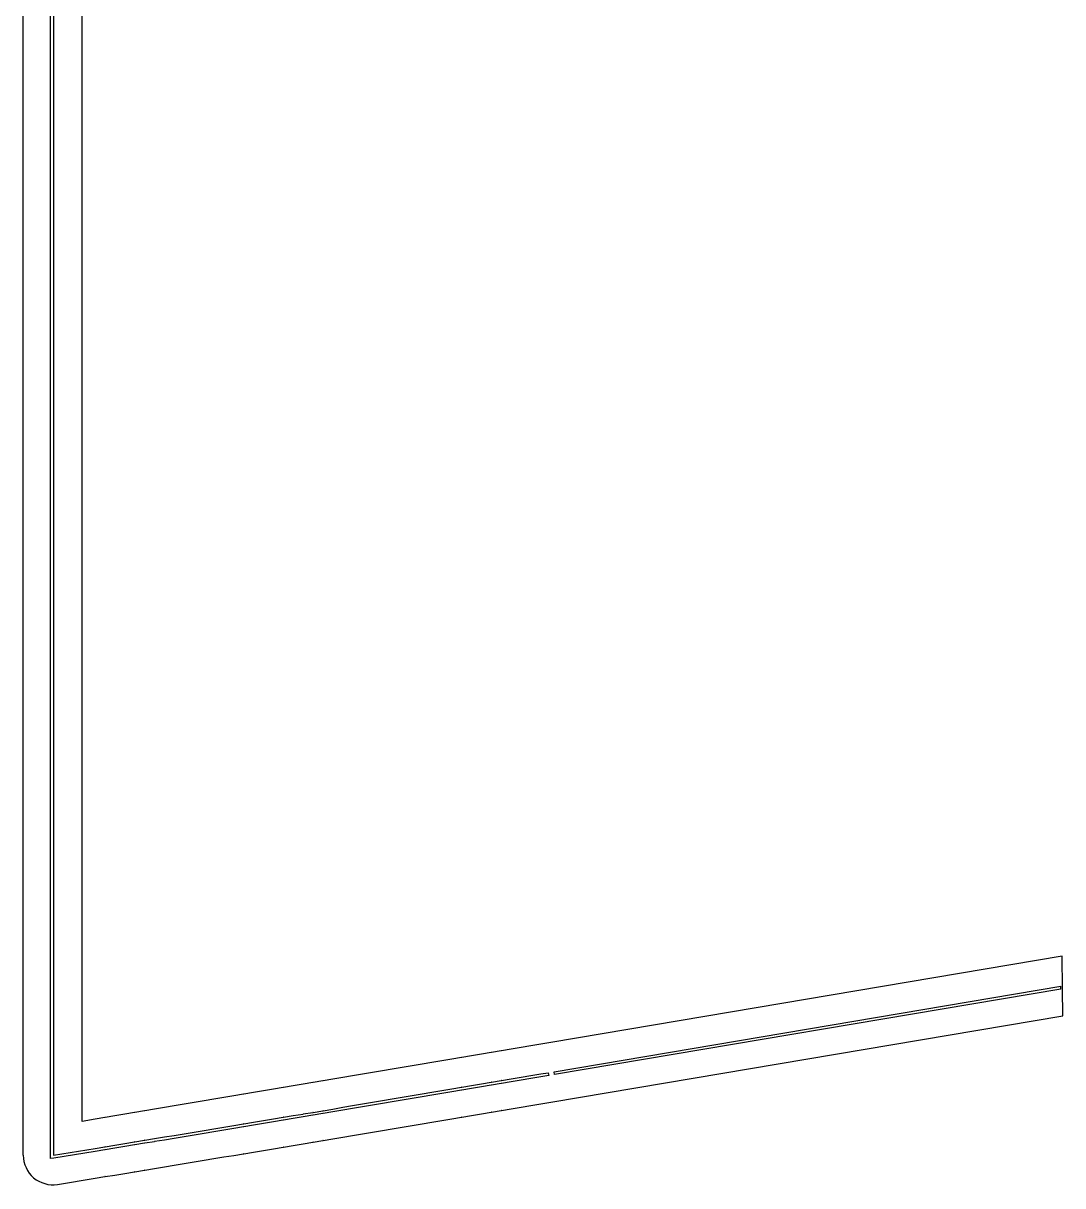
# Model space of a CAD drawing. Header units: millimetres. Extents: x 1096 to 2155, y -99 to 2271.
# Drawn here: x 1096 to 2155, y -99 to 1086 of the extents above; entities that cross this region are included whole.
import ezdxf

# ---------------------------------------------------------------- set-up
doc = ezdxf.new("R2010")
doc.units = ezdxf.units.MM
doc.linetypes.add('K5LT_BASIC', pattern=[0])
doc.layers.add('Engraving', color=7, linetype='Continuous')

msp = doc.modelspace()

# ---------------------------------------------------------------- linework, layer by layer
at = {"color": 143, "linetype": 'K5LT_BASIC', "lineweight": 25, "true_color": 0x33acca}
for p, q in [((1096, -68.3), (1096, 2240.2)), ((1156, -33.8), (1156, 2215)), ((2154.4, 134.7), (1633.5, 46.8)), ((2154.8, 101.3), (2154.4, 134.7)), ((2155.1, 74), (2154.8, 101.3)), ((1633.5, -14.1), (2155.1, 74)), ((1572.9, 36.6), (1562.9, 34.9)), ((1573, 36.6), (1572.9, 36.6)), ((1583, 38.3), (1573, 36.6)), ((1583.1, 38.3), (1583, 38.3)), ((1593.1, 40), (1583.1, 38.3)), ((1603.2, 41.7), (1593.1, 40)), ((1593.1, 40), (1593.1, 40)), ((1613.3, 43.4), (1603.2, 41.7)), ((1603.2, 41.7), (1603.2, 41.7)), ((1623.4, 45.1), (1613.3, 43.4)), ((1613.3, 43.4), (1613.3, 43.4)), ((1633.5, 46.8), (1623.4, 45.1)), ((1623.4, 45.1), (1623.4, 45.1)), ((1633.5, 46.8), (1633.5, 46.8)), ((1502.3, 24.6), (1492.2, 22.9)), ((1512.3, 26.3), (1502.3, 24.6)), ((1502.3, 24.6), (1502.3, 24.6)), ((1512.4, 26.3), (1512.3, 26.3)), ((1522.4, 28), (1512.4, 26.3)), ((1522.5, 28), (1522.4, 28)), ((1532.5, 29.7), (1522.5, 28)), ((1532.6, 29.7), (1532.5, 29.7)), ((1542.6, 31.4), (1532.6, 29.7)), ((1542.7, 31.5), (1542.6, 31.4)), ((1552.7, 33.1), (1542.7, 31.5)), ((1552.8, 33.2), (1552.7, 33.1)), ((1562.8, 34.9), (1552.8, 33.2)), ((1562.9, 34.9), (1562.8, 34.9)), ((1431.6, 12.7), (1421.5, 11)), ((1441.7, 14.4), (1431.6, 12.7)), ((1431.6, 12.7), (1431.6, 12.7)), ((1451.8, 16.1), (1441.7, 14.4)), ((1441.7, 14.4), (1441.7, 14.4)), ((1461.9, 17.8), (1451.8, 16.1)), ((1451.8, 16.1), (1451.8, 16.1)), ((1472, 19.5), (1461.9, 17.8)), ((1461.9, 17.8), (1461.9, 17.8)), ((1482.1, 21.2), (1472, 19.5)), ((1472, 19.5), (1472, 19.5)), ((1492.2, 22.9), (1482.1, 21.2)), ((1482.1, 21.2), (1482.1, 21.2)), ((1492.2, 22.9), (1492.2, 22.9)), ((1360.9, 0.8), (1350.9, -0.9)), ((1361, 0.8), (1360.9, 0.8)), ((1371, 2.5), (1361, 0.8)), ((1371.1, 2.5), (1371, 2.5)), ((1381.1, 4.2), (1371.1, 2.5)), ((1381.2, 4.2), (1381.1, 4.2)), ((1391.2, 5.9), (1381.2, 4.2)), ((1391.3, 5.9), (1391.2, 5.9)), ((1401.3, 7.6), (1391.3, 5.9)), ((1401.4, 7.6), (1401.3, 7.6)), ((1411.4, 9.3), (1401.4, 7.6)), ((1421.5, 11), (1411.4, 9.3)), ((1411.4, 9.3), (1411.4, 9.3)), ((1421.5, 11), (1421.5, 11)), ((1290.3, -11.2), (1280.2, -12.9)), ((1300.4, -9.5), (1290.3, -11.2)), ((1290.3, -11.2), (1290.3, -11.2)), ((1310.5, -7.8), (1300.4, -9.5)), ((1300.4, -9.5), (1300.4, -9.5)), ((1320.5, -6.1), (1310.5, -7.8)), ((1310.5, -7.8), (1310.5, -7.8)), ((1320.6, -6), (1320.5, -6.1)), ((1330.6, -4.4), (1320.6, -6)), ((1330.7, -4.3), (1330.6, -4.4)), ((1340.7, -2.6), (1330.7, -4.3)), ((1340.8, -2.6), (1340.7, -2.6)), ((1350.8, -0.9), (1340.8, -2.6)), ((1350.9, -0.9), (1350.8, -0.9)), ((1219.6, -23.1), (1209.6, -24.8)), ((1219.7, -23.1), (1219.6, -23.1)), ((1229.7, -21.4), (1219.7, -23.1)), ((1239.8, -19.7), (1229.7, -21.4)), ((1229.7, -21.4), (1229.7, -21.4)), ((1249.9, -18), (1239.8, -19.7)), ((1239.8, -19.7), (1239.8, -19.7)), ((1260, -16.3), (1249.9, -18)), ((1249.9, -18), (1249.9, -18)), ((1270.1, -14.6), (1260, -16.3)), ((1260, -16.3), (1260, -16.3)), ((1280.2, -12.9), (1270.1, -14.6)), ((1270.1, -14.6), (1270.1, -14.6)), ((1280.2, -12.9), (1280.2, -12.9)), ((1573, -24.3), (1583, -22.6)), ((1583.1, -22.6), (1583, -22.6)), ((1583.1, -22.6), (1593.1, -20.9)), ((1593.1, -20.9), (1603.2, -19.2)), ((1593.1, -20.9), (1593.1, -20.9)), ((1603.2, -19.2), (1613.3, -17.5)), ((1603.2, -19.2), (1603.2, -19.2)), ((1613.3, -17.5), (1623.4, -15.8)), ((1613.3, -17.5), (1613.3, -17.5)), ((1623.4, -15.8), (1633.5, -14.1)), ((1623.4, -15.8), (1623.4, -15.8)), ((1633.5, -14.1), (1633.5, -14.1)), ((1169.1, -31.6), (1156, -33.8)), ((1169.2, -31.6), (1169.1, -31.6)), ((1179.2, -29.9), (1169.2, -31.6)), ((1179.3, -29.9), (1179.2, -29.9)), ((1189.3, -28.2), (1179.3, -29.9)), ((1189.4, -28.2), (1189.3, -28.2)), ((1199.4, -26.5), (1189.4, -28.2)), ((1199.5, -26.5), (1199.4, -26.5)), ((1209.5, -24.8), (1199.5, -26.5)), ((1209.6, -24.8), (1209.5, -24.8)), ((1502.3, -36.2), (1512.3, -34.5)), ((1512.4, -34.5), (1512.3, -34.5)), ((1512.4, -34.5), (1522.4, -32.8)), ((1522.5, -32.8), (1522.4, -32.8)), ((1522.5, -32.8), (1532.5, -31.1)), ((1532.6, -31.1), (1532.5, -31.1)), ((1532.6, -31.1), (1542.6, -29.4)), ((1542.7, -29.4), (1542.6, -29.4)), ((1542.7, -29.4), (1552.7, -27.7)), ((1552.8, -27.7), (1552.7, -27.7)), ((1552.8, -27.7), (1562.8, -26)), ((1562.9, -26), (1562.8, -26)), ((1562.9, -26), (1572.9, -24.3)), ((1573, -24.3), (1572.9, -24.3)), ((1431.6, -48.1), (1441.7, -46.4)), ((1441.7, -46.4), (1451.8, -44.7)), ((1441.7, -46.4), (1441.7, -46.4)), ((1451.8, -44.7), (1461.9, -43)), ((1451.8, -44.7), (1451.8, -44.7)), ((1461.9, -43), (1472, -41.3)), ((1461.9, -43), (1461.9, -43)), ((1472, -41.3), (1482.1, -39.6)), ((1472, -41.3), (1472, -41.3)), ((1482.1, -39.6), (1492.2, -37.9)), ((1482.1, -39.6), (1482.1, -39.6)), ((1492.2, -37.9), (1502.3, -36.2)), ((1492.2, -37.9), (1492.2, -37.9)), ((1502.3, -36.2), (1502.3, -36.2)), ((1361, -59.9), (1371, -58.3)), ((1371.1, -58.3), (1371, -58.3)), ((1371.1, -58.3), (1381.1, -56.6)), ((1381.2, -56.6), (1381.1, -56.6)), ((1381.2, -56.6), (1391.2, -54.9)), ((1391.3, -54.9), (1391.2, -54.9)), ((1391.3, -54.9), (1401.3, -53.2)), ((1401.4, -53.2), (1401.3, -53.2)), ((1401.4, -53.2), (1411.4, -51.5)), ((1411.4, -51.5), (1421.5, -49.8)), ((1411.4, -51.5), (1411.4, -51.5)), ((1421.5, -49.8), (1431.6, -48.1)), ((1421.5, -49.8), (1421.5, -49.8)), ((1431.6, -48.1), (1431.6, -48.1)), ((1290.3, -71.7), (1300.4, -70)), ((1300.4, -70), (1310.5, -68.4)), ((1300.4, -70), (1300.4, -70)), ((1310.5, -68.4), (1320.5, -66.7)), ((1310.5, -68.4), (1310.5, -68.4)), ((1320.6, -66.7), (1320.5, -66.7)), ((1320.6, -66.7), (1330.6, -65)), ((1330.7, -65), (1330.6, -65)), ((1330.7, -65), (1340.7, -63.3)), ((1340.8, -63.3), (1340.7, -63.3)), ((1340.8, -63.3), (1350.8, -61.6)), ((1350.9, -61.6), (1350.8, -61.6)), ((1350.9, -61.6), (1360.9, -60)), ((1361, -59.9), (1360.9, -60)), ((1219.7, -83.4), (1229.7, -81.7)), ((1229.7, -81.7), (1239.8, -80.1)), ((1229.7, -81.7), (1229.7, -81.7)), ((1239.8, -80.1), (1249.9, -78.4)), ((1239.8, -80.1), (1239.8, -80.1)), ((1249.9, -78.4), (1260, -76.7)), ((1249.9, -78.4), (1249.9, -78.4)), ((1260, -76.7), (1270.1, -75.1)), ((1260, -76.7), (1260, -76.7)), ((1270.1, -75.1), (1280.2, -73.4)), ((1270.1, -75.1), (1270.1, -75.1)), ((1280.2, -73.4), (1290.3, -71.7)), ((1280.2, -73.4), (1280.2, -73.4)), ((1290.3, -71.7), (1290.3, -71.7)), ((1130.8, -97.9), (1169.1, -91.7)), ((1169.2, -91.7), (1169.1, -91.7)), ((1169.2, -91.7), (1179.2, -90)), ((1179.3, -90), (1179.2, -90)), ((1179.3, -90), (1189.3, -88.4)), ((1189.4, -88.4), (1189.3, -88.4)), ((1189.4, -88.4), (1199.4, -86.7)), ((1199.5, -86.7), (1199.4, -86.7)), ((1199.5, -86.7), (1209.5, -85.1)), ((1209.6, -85), (1209.5, -85.1)), ((1209.6, -85), (1219.6, -83.4)), ((1219.7, -83.4), (1219.6, -83.4))]:
    msp.add_line(p, q, dxfattribs=at)
msp.add_ellipse((1126, -68.3), major_axis=(0, -30), ratio=0.999051, start_param=4.712389, end_param=6.444749, dxfattribs=at)
at = {"layer": 'Engraving', "color": 143, "linetype": 'K5LT_BASIC', "lineweight": 25, "true_color": 0x33acca}
for p, q in [((1123.7, -71.7), (1123.7, 2243.6)), ((1126.7, 2240.6), (1126.7, -68.2)), ((1636.9, 16.9), (2153.1, 104.1)), ((2153.1, 101.1), (1637.4, 14)), ((2153.1, 101.1), (2153.1, 104.1)), ((1603.2, 11.3), (1613.3, 12.9)), ((1613.3, 13), (1623.4, 14.7)), ((1613.3, 13), (1613.3, 12.9)), ((1623.4, 14.7), (1630.9, 15.9)), ((1623.4, 14.7), (1623.4, 14.7)), ((1631.4, 13), (1623.4, 11.6)), ((1630.9, 15.9), (1631.4, 13)), ((1637.4, 14), (1636.9, 16.9)), ((1532.6, -0.7), (1542.6, 1)), ((1542.7, 1), (1542.6, 1)), ((1542.7, 1), (1552.7, 2.7)), ((1552.8, 2.7), (1552.7, 2.7)), ((1552.8, 2.7), (1562.8, 4.4)), ((1562.8, 1.4), (1552.8, -0.3)), ((1562.9, 4.4), (1562.8, 4.4)), ((1562.9, 1.4), (1562.8, 1.4)), ((1562.9, 4.4), (1572.9, 6.1)), ((1572.9, 3.1), (1562.9, 1.4)), ((1573, 6.1), (1572.9, 6.1)), ((1573, 3.1), (1572.9, 3.1)), ((1573, 6.1), (1583, 7.8)), ((1583, 4.8), (1573, 3.1)), ((1583.1, 7.8), (1583, 7.8)), ((1583.1, 4.8), (1583, 4.8)), ((1583.1, 7.8), (1593.1, 9.5)), ((1593.1, 6.5), (1583.1, 4.8)), ((1593.1, 9.5), (1603.2, 11.2)), ((1593.1, 9.5), (1593.1, 9.5)), ((1603.2, 8.2), (1593.1, 6.5)), ((1593.1, 6.5), (1593.1, 6.5)), ((1603.2, 11.3), (1603.2, 11.2)), ((1613.3, 9.9), (1603.2, 8.2)), ((1603.2, 8.2), (1603.2, 8.2)), ((1623.4, 11.6), (1613.3, 9.9)), ((1613.3, 9.9), (1613.3, 9.9)), ((1623.4, 11.6), (1623.4, 11.6)), ((1461.9, -12.6), (1472, -10.9)), ((1472, -10.9), (1482.1, -9.2)), ((1472, -10.9), (1472, -10.9)), ((1482.1, -9.2), (1492.2, -7.5)), ((1482.1, -9.2), (1482.1, -9.2)), ((1492.2, -10.5), (1482.1, -12.2)), ((1492.2, -7.5), (1502.3, -5.8)), ((1492.2, -7.5), (1492.2, -7.5)), ((1502.3, -8.8), (1492.2, -10.5)), ((1492.2, -10.5), (1492.2, -10.5)), ((1502.3, -5.8), (1512.3, -4.1)), ((1502.3, -5.8), (1502.3, -5.8)), ((1512.3, -7.1), (1502.3, -8.8)), ((1502.3, -8.8), (1502.3, -8.8)), ((1512.4, -4.1), (1512.3, -4.1)), ((1512.4, -7.1), (1512.3, -7.1)), ((1512.4, -4.1), (1522.4, -2.4)), ((1522.4, -5.4), (1512.4, -7.1)), ((1522.5, -2.4), (1522.4, -2.4)), ((1522.5, -5.4), (1522.4, -5.4)), ((1522.5, -2.4), (1532.5, -0.7)), ((1532.5, -3.7), (1522.5, -5.4)), ((1532.6, -0.7), (1532.5, -0.7)), ((1532.6, -3.7), (1532.5, -3.7)), ((1542.6, -2), (1532.6, -3.7)), ((1542.7, -2), (1542.6, -2)), ((1552.7, -0.3), (1542.7, -2)), ((1552.8, -0.3), (1552.7, -0.3)), ((1391.3, -24.5), (1401.3, -22.8)), ((1401.4, -22.8), (1401.3, -22.8)), ((1401.4, -22.8), (1411.4, -21.1)), ((1411.4, -21.1), (1421.5, -19.4)), ((1411.4, -21.1), (1411.4, -21.1)), ((1421.5, -22.4), (1411.4, -24.1)), ((1421.5, -19.4), (1431.6, -17.7)), ((1421.5, -19.4), (1421.5, -19.4)), ((1431.6, -20.7), (1421.5, -22.4)), ((1421.5, -22.4), (1421.5, -22.4)), ((1431.6, -17.7), (1441.7, -16)), ((1431.6, -17.7), (1431.6, -17.7)), ((1441.7, -19), (1431.6, -20.7)), ((1431.6, -20.7), (1431.6, -20.7)), ((1441.7, -16), (1451.8, -14.3)), ((1441.7, -16), (1441.7, -16)), ((1451.8, -17.3), (1441.7, -19)), ((1441.7, -19), (1441.7, -19)), ((1451.8, -14.3), (1461.9, -12.6)), ((1451.8, -14.3), (1451.8, -14.3)), ((1461.9, -15.6), (1451.8, -17.3)), ((1451.8, -17.3), (1451.8, -17.3)), ((1461.9, -12.6), (1461.9, -12.6)), ((1472, -13.9), (1461.9, -15.6)), ((1461.9, -15.6), (1461.9, -15.6)), ((1482.1, -12.2), (1472, -13.9)), ((1472, -13.9), (1472, -13.9)), ((1482.1, -12.2), (1482.1, -12.2)), ((1320.6, -36.3), (1330.6, -34.6)), ((1330.7, -34.6), (1330.6, -34.6)), ((1330.7, -34.6), (1340.7, -32.9)), ((1340.8, -32.9), (1340.7, -32.9)), ((1340.8, -32.9), (1350.8, -31.2)), ((1350.8, -34.3), (1340.8, -35.9)), ((1350.9, -31.2), (1350.8, -31.2)), ((1350.9, -34.2), (1350.8, -34.3)), ((1350.9, -31.2), (1360.9, -29.5)), ((1360.9, -32.6), (1350.9, -34.2)), ((1361, -29.5), (1360.9, -29.5)), ((1361, -32.6), (1360.9, -32.6)), ((1361, -29.5), (1371, -27.8)), ((1371, -30.9), (1361, -32.6)), ((1371.1, -27.8), (1371, -27.8)), ((1371.1, -30.9), (1371, -30.9)), ((1371.1, -27.8), (1381.1, -26.2)), ((1381.1, -29.2), (1371.1, -30.9)), ((1381.2, -26.1), (1381.1, -26.2)), ((1381.2, -29.2), (1381.1, -29.2)), ((1381.2, -26.1), (1391.2, -24.5)), ((1391.2, -27.5), (1381.2, -29.2)), ((1391.3, -24.5), (1391.2, -24.5)), ((1391.3, -27.5), (1391.2, -27.5)), ((1401.3, -25.8), (1391.3, -27.5)), ((1401.4, -25.8), (1401.3, -25.8)), ((1411.4, -24.1), (1401.4, -25.8)), ((1411.4, -24.1), (1411.4, -24.1)), ((1249.9, -48), (1260, -46.3)), ((1260, -46.3), (1270.1, -44.6)), ((1260, -46.3), (1260, -46.3)), ((1270.1, -44.6), (1280.2, -43)), ((1270.1, -44.6), (1270.1, -44.6)), ((1280.2, -46), (1270.1, -47.7)), ((1280.2, -43), (1290.3, -41.3)), ((1280.2, -43), (1280.2, -43)), ((1290.3, -44.3), (1280.2, -46)), ((1280.2, -46), (1280.2, -46)), ((1290.3, -41.3), (1300.4, -39.6)), ((1290.3, -41.3), (1290.3, -41.3)), ((1300.4, -42.7), (1290.3, -44.3)), ((1290.3, -44.3), (1290.3, -44.3)), ((1300.4, -39.6), (1310.5, -37.9)), ((1300.4, -39.6), (1300.4, -39.6)), ((1310.5, -41), (1300.4, -42.7)), ((1300.4, -42.7), (1300.4, -42.7)), ((1310.5, -37.9), (1320.5, -36.3)), ((1310.5, -37.9), (1310.5, -37.9)), ((1320.5, -39.3), (1310.5, -41)), ((1310.5, -41), (1310.5, -41)), ((1320.6, -36.3), (1320.5, -36.3)), ((1320.6, -39.3), (1320.5, -39.3)), ((1330.6, -37.6), (1320.6, -39.3)), ((1330.7, -37.6), (1330.6, -37.6)), ((1340.7, -35.9), (1330.7, -37.6)), ((1340.8, -35.9), (1340.7, -35.9)), ((1179.3, -59.6), (1189.3, -57.9)), ((1189.4, -57.9), (1189.3, -57.9)), ((1189.4, -57.9), (1199.4, -56.3)), ((1199.5, -56.3), (1199.4, -56.3)), ((1199.5, -56.3), (1209.5, -54.6)), ((1209.5, -57.7), (1199.5, -59.3)), ((1209.6, -54.6), (1209.5, -54.6)), ((1209.6, -57.7), (1209.5, -57.7)), ((1209.6, -54.6), (1219.6, -53)), ((1219.6, -56), (1209.6, -57.7)), ((1219.7, -53), (1219.6, -53)), ((1219.7, -56), (1219.6, -56)), ((1219.7, -53), (1229.7, -51.3)), ((1229.7, -54.4), (1219.7, -56)), ((1229.7, -51.3), (1239.8, -49.6)), ((1229.7, -51.3), (1229.7, -51.3)), ((1239.8, -52.7), (1229.7, -54.3)), ((1229.7, -54.3), (1229.7, -54.4)), ((1239.8, -49.6), (1249.9, -48)), ((1239.8, -49.6), (1239.8, -49.6)), ((1249.9, -51), (1239.8, -52.7)), ((1239.8, -52.7), (1239.8, -52.7)), ((1249.9, -48), (1249.9, -48)), ((1260, -49.4), (1249.9, -51)), ((1249.9, -51), (1249.9, -51)), ((1270.1, -47.7), (1260, -49.3)), ((1260, -49.3), (1260, -49.4)), ((1270.1, -47.7), (1270.1, -47.7)), ((1126.7, -68.2), (1169.1, -61.2)), ((1169.1, -64.3), (1127.2, -71.1)), ((1169.2, -61.2), (1169.1, -61.2)), ((1169.2, -64.3), (1169.1, -64.3)), ((1169.2, -61.2), (1179.2, -59.6)), ((1179.2, -62.6), (1169.2, -64.3)), ((1179.3, -59.6), (1179.2, -59.6)), ((1179.3, -62.6), (1179.2, -62.6)), ((1189.3, -61), (1179.3, -62.6)), ((1189.4, -61), (1189.3, -61)), ((1199.4, -59.3), (1189.4, -61)), ((1199.5, -59.3), (1199.4, -59.3)), ((1127.2, -71.1), (1123.7, -71.7))]:
    msp.add_line(p, q, dxfattribs=at)

doc.saveas('drawing.dxf')
